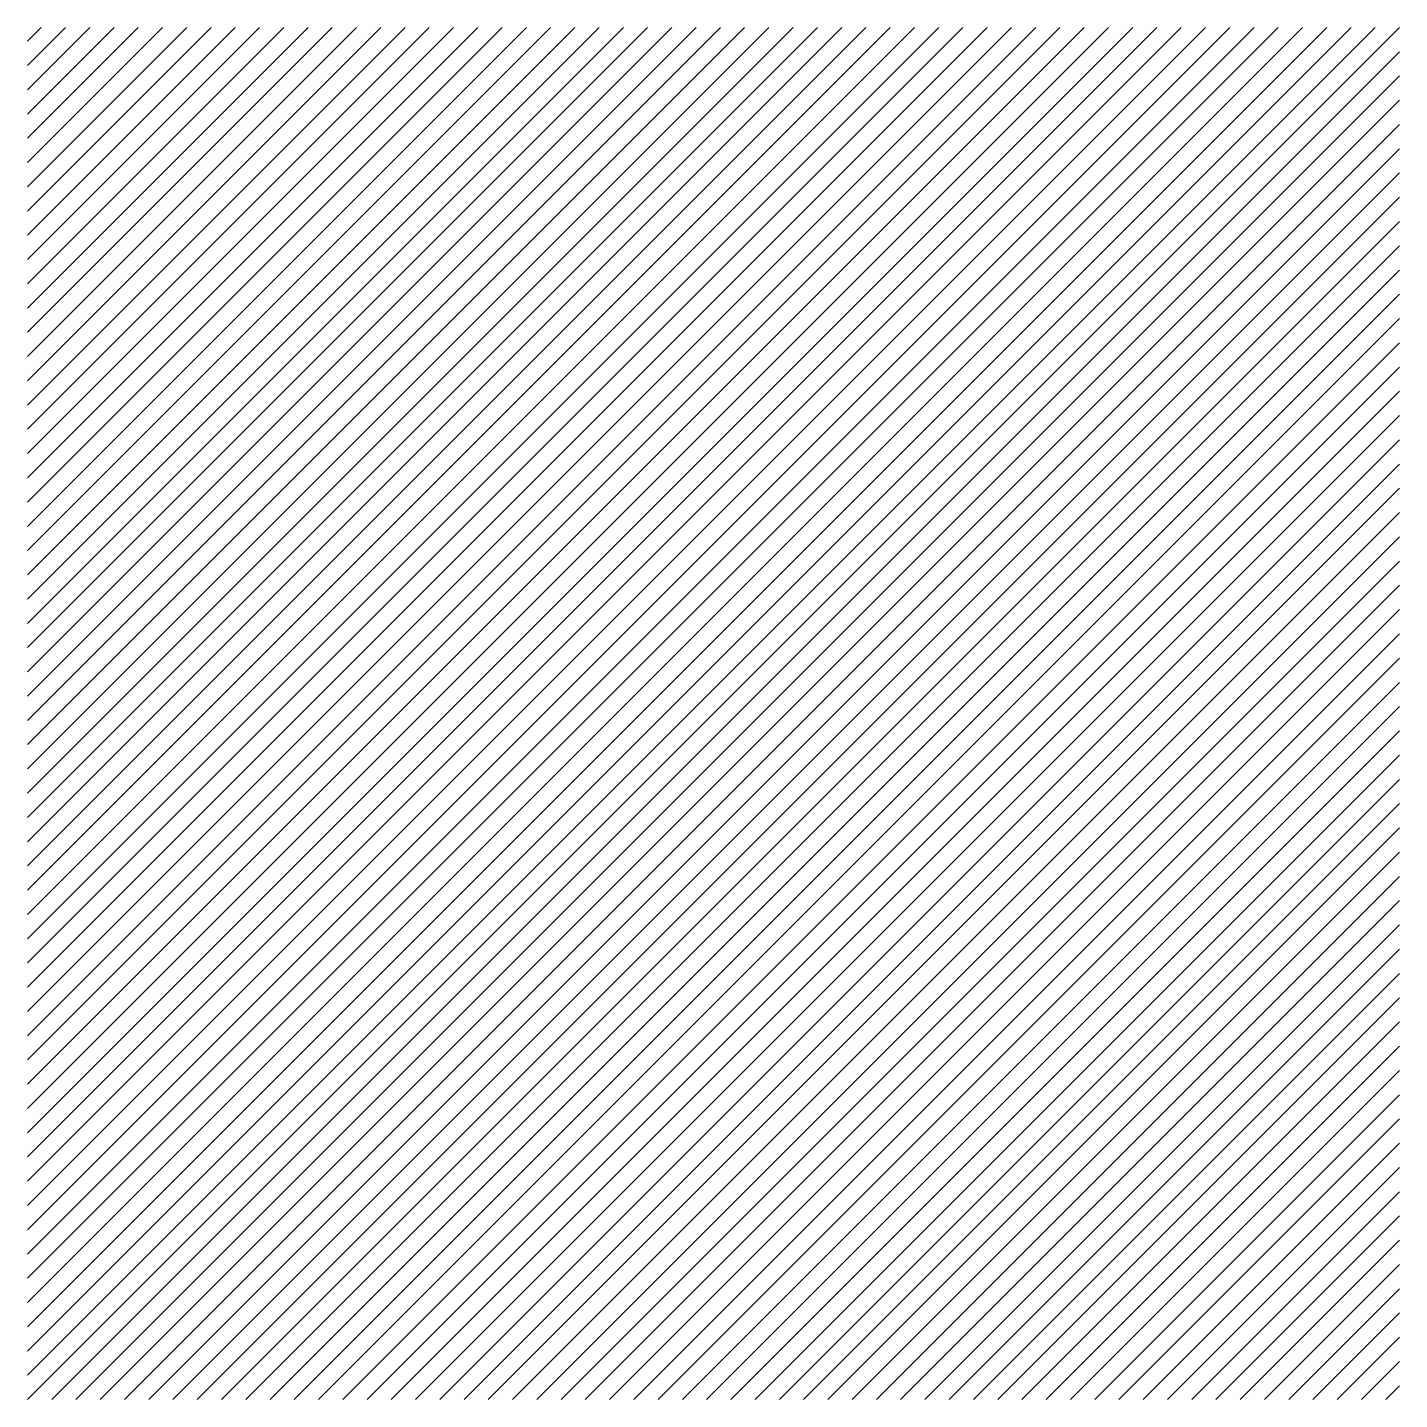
# Model space of a CAD drawing. Header units: metres. Extents: x 0 to 10, y 0 to 10.
import ezdxf

# ---------------------------------------------------------------- set-up
doc = ezdxf.new("R2010")
doc.units = ezdxf.units.M
doc.layers.add('Piso-Loseta', color=3, linetype='Continuous')

msp = doc.modelspace()

# ---------------------------------------------------------------- hatches: boundary and pattern name
at = {"layer": 'Piso-Loseta'}
h = msp.add_hatch(dxfattribs=at)
h.set_pattern_fill('SOLID')
h.paths.add_polyline_path([(0, 0), (10, 0), (10, 10), (0, 10)])
h.paths.add_polyline_path([(3, 3), (3, 7), (7, 7), (7, 3)], flags=0)

doc.saveas('drawing.dxf')
